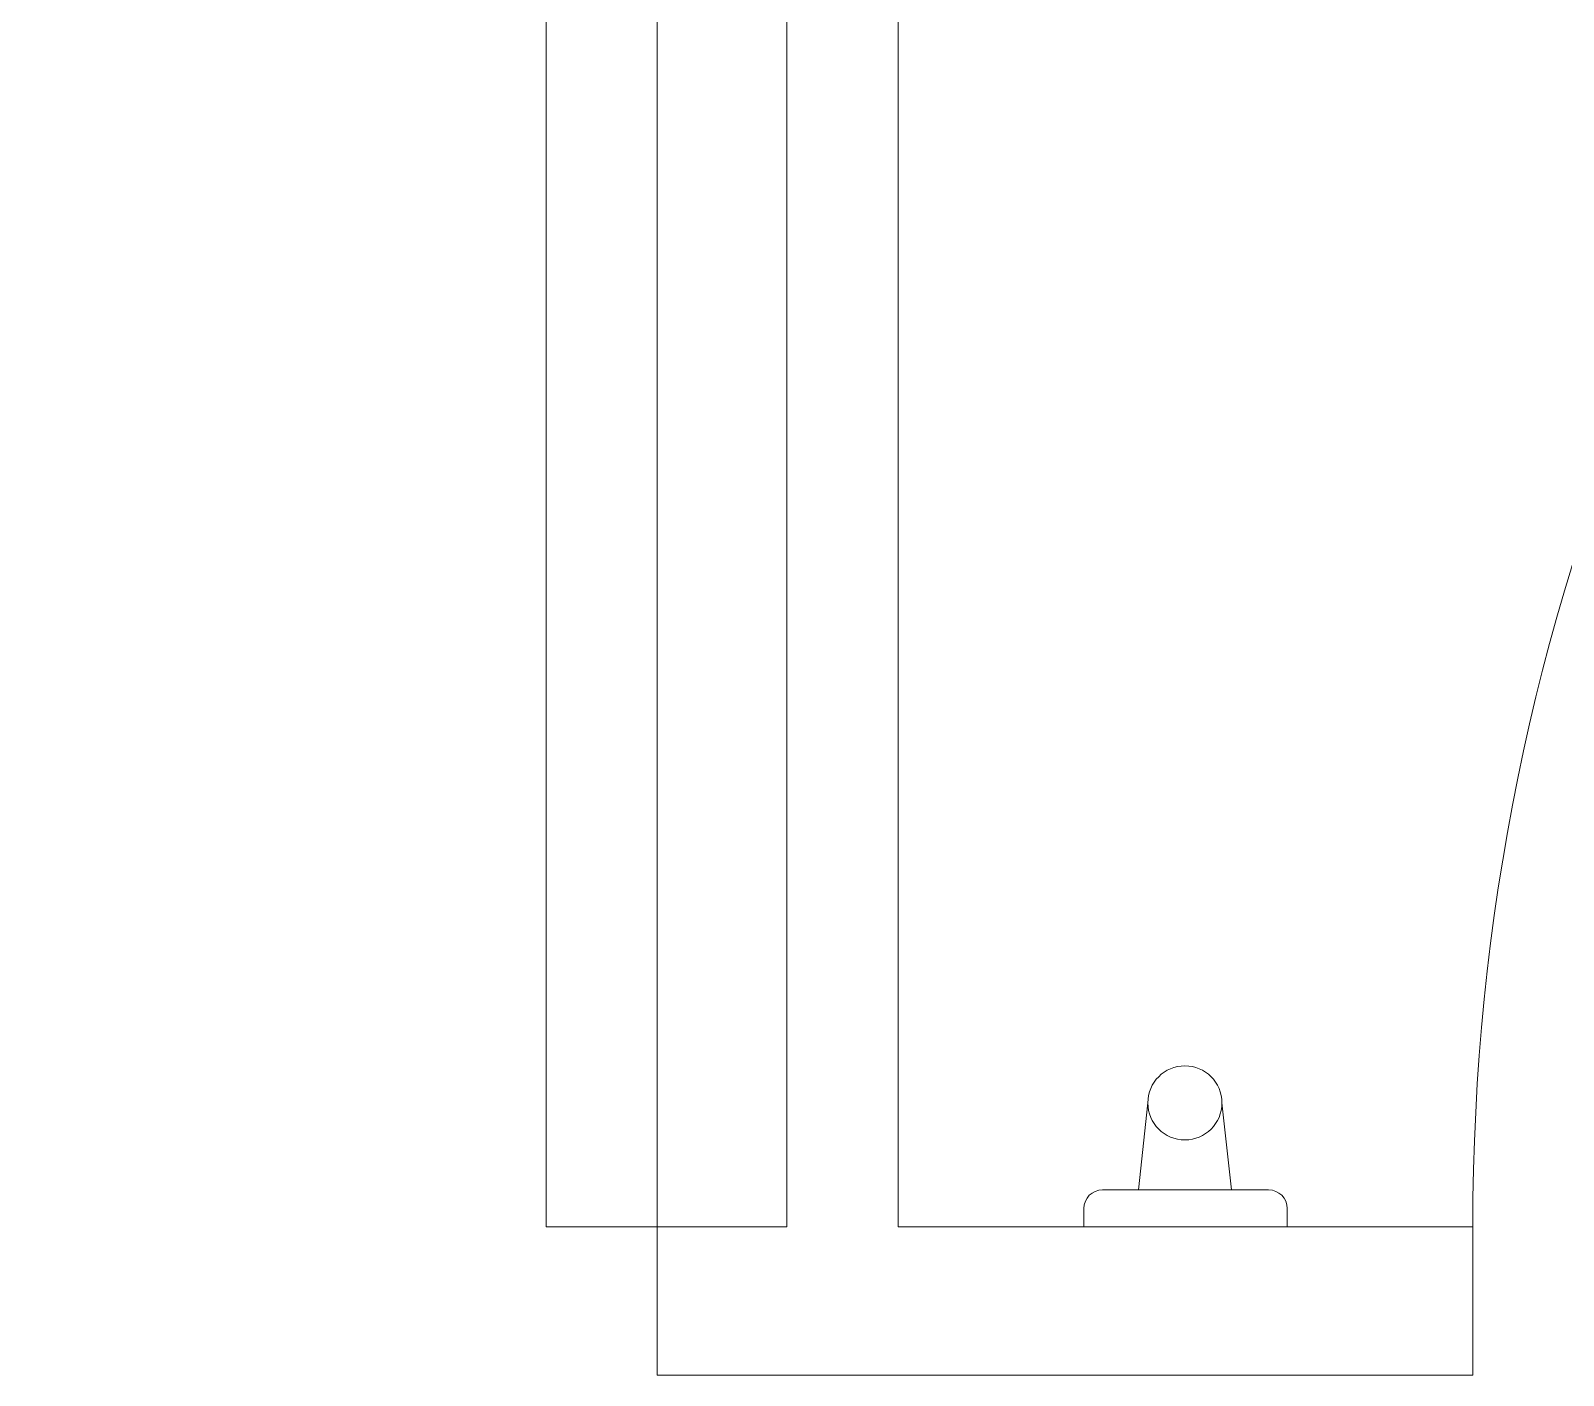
# Model space of a CAD drawing. Header units: millimetres. Extents: x 206 to 837, y 40 to 323.
# Drawn here: x 690.225 to 690.6384, y 267.4012 to 267.7638 of the extents above; entities that cross this region are included whole.
import ezdxf

# ---------------------------------------------------------------- set-up
doc = ezdxf.new("R2010")
doc.units = ezdxf.units.MM
doc.layers.add('I-ARQ', color=8, linetype='Continuous', lineweight=0)

msp = doc.modelspace()

# ---------------------------------------------------------------- linework, layer by layer
at = {"layer": 'I-ARQ'}
for p, q in [((690.42903, 268.80307), (690.42903, 267.44122)), ((690.45903, 268.80307), (690.45903, 267.44122)), ((690.36403, 268.04307), (690.36403, 267.44122)), ((690.39403, 267.44122), (690.39403, 268.04307)), ((690.52383, 267.45122), (690.52636, 267.47468)), ((690.54889, 267.45122), (690.54636, 267.47468)), ((690.55895, 267.45122), (690.51412, 267.45122)), ((690.50912, 267.44122), (690.50912, 267.44622)), ((690.56395, 267.44122), (690.56395, 267.44622)), ((690.61404, 267.4426), (690.61404, 267.40122)), ((690.36403, 267.44122), (690.39403, 267.44122)), ((690.42903, 267.44122), (690.39403, 267.44122)), ((690.39403, 267.44122), (690.39403, 267.40122)), ((690.61403, 267.44122), (690.45903, 267.44122)), ((690.56395, 267.44122), (690.50912, 267.44122)), ((690.42903, 267.40122), (690.39403, 267.40122)), ((690.42903, 267.40122), (690.45903, 267.40122)), ((690.61404, 267.40122), (690.45903, 267.40122))]:
    msp.add_line(p, q, dxfattribs=at)
msp.add_circle((690.53636, 267.47468), 0.01, dxfattribs=at)
for centre, radius, start, end in [((690.39562, 267.44149), 0.60159, 90.15105, 180.02584), ((691.21562, 267.44149), 0.60159, 90.15105, 180.02584), ((690.51412, 267.44622), 0.005, 90, 180), ((690.55895, 267.44622), 0.005, 0, 90)]:
    msp.add_arc(centre, radius, start, end, dxfattribs=at)

doc.saveas('drawing.dxf')
